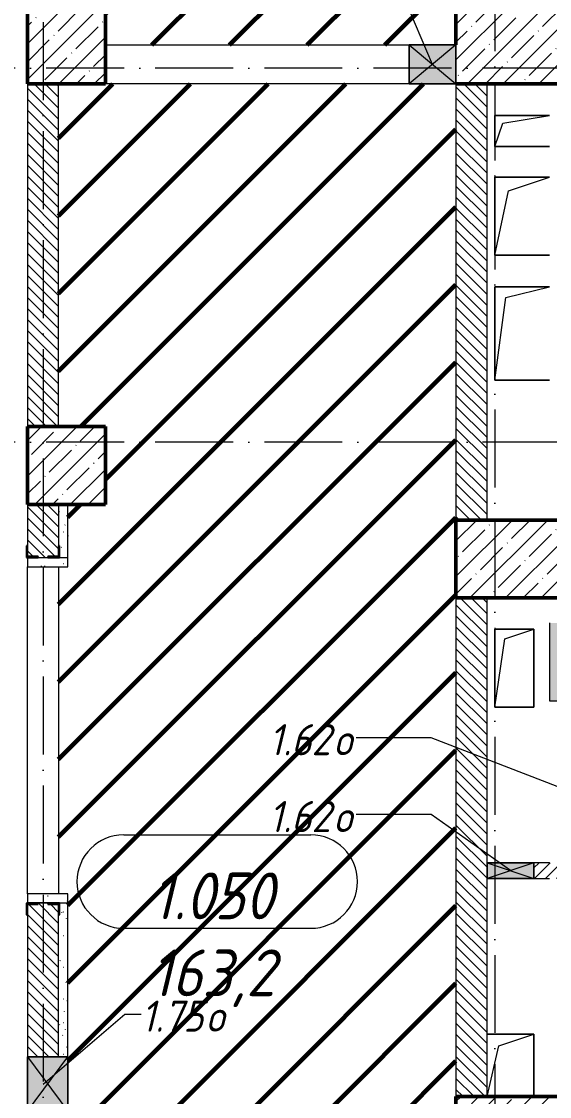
# Model space of a CAD drawing. Header units: millimetres. Extents: x -606178 to 312196, y -19338 to 632709.
# Drawn here: x -351119 to -347731, y 515175 to 522075 of the extents above; entities that cross this region are included whole.
import ezdxf

# ---------------------------------------------------------------- set-up
doc = ezdxf.new("R2010")
doc.units = ezdxf.units.MM
doc.linetypes.add('50_200_ШТРИХ_1Т_ш5_п1_п1_', pattern=[700, 500, -100, 0, -100])
for name, color, linetype, lineweight in [('6.4.1) Окр пт с инж. ПТ2.16', 3, 'Continuous', 60), ('A-DETL-GENF-OTLN', 7, 'Continuous', 9), ('A-FLOR-____-OTLN', 7, 'Continuous', 9), ('A-GENM-____-MCUT', 7, 'Continuous', 25), ('A-GENM-____-OTLN', 7, 'Continuous', 9), ('A-GENM-____-OTLN-1', 7, 'Continuous', 25), ('A-GLAZ-____-IDEN', 7, 'Continuous', 9), ('A-GLAZ-____-OTLN', 7, 'Continuous', 9), ('A-WALL-____-MCUT', 7, 'Continuous', 13), ('A-WALL-____-PATT-1', 7, 'Continuous', 9), ('A-WALL-FNSH-MCUT-1', 7, 'Continuous', 9), ('I-WALL-____-OTLN', 7, 'Continuous', 9), ('S-COLS-____-MCUT', 7, 'Continuous', 50), ('S-COLS-____-OTLN', 7, 'Continuous', 9), ('S-GRID-____-OTLN-1', 7, '50_200_ШТРИХ_1Т_ш5_п1_п1_', 9)]:
    doc.layers.add(name, color=color, linetype=linetype, lineweight=lineweight)
doc.layers.add('A-AREA-IDEN-1', color=7, linetype='Continuous', lineweight=9, true_color=0x000000)
doc.layers.add('A-WALL-____-PATT-2', color=7, linetype='Continuous', lineweight=9, true_color=0x787878)
doc.styles.add('ISOCPEUR_I', font='isocpeui.ttf', dxfattribs={"width": 0.9, "height": 2.5})
doc.styles.add('ISOCPEUR_I_11', font='isocpeui.ttf', dxfattribs={"width": 0.9, "height": 200})
pattern_1 = [(135, (-425830.77, 451794.26), (-35.35534, -35.35534), [])]
pattern_2 = [(0, (-425830.77, 451794.26), (203.2, 50.8), [3.353, -149.047, 3.353, -149.047, -812.8]), (0, (-425830.77, 451794.26), (203.2, 50.8), [-304.8, 3.353, -301.447, 3.353, -149.047, -355.6]), (0, (-425830.77, 451794.26), (203.2, 50.8), [-762, 3.353, -98.247, 3.353, -250.647]), (120, (-425754.57, 451819.66), (-145.59409, 150.576362), [3.353, -149.047, 3.353, -149.047, -812.8]), (120, (-425754.57, 451819.66), (-145.59409, 150.576362), [-304.8, 3.353, -301.447, 3.353, -149.047, -355.6]), (120, (-425754.57, 451819.66), (-145.59409, 150.576362), [-762, 3.353, -98.247, 3.353, -250.647]), (240, (-425729.17, 451921.26), (-57.60591, -201.376362), [3.353, -149.047, 3.353, -149.047, -812.8]), (240, (-425729.17, 451921.26), (-57.60591, -201.376362), [-304.8, 3.353, -301.447, 3.353, -149.047, -355.6]), (240, (-425729.17, 451921.26), (-57.60591, -201.376362), [-762, 3.353, -98.247, 3.353, -250.647])]

# ---------------------------------------------------------------- blocks, each defined once
blk = doc.blocks.new('BSC_Колонна _Прямоугольная - 500х500-V116-АР1_План отверстий 1 этажа в осях 1-64_Ю-ЯЯ')
at = {"layer": 'S-COLS-____-OTLN'}
h = blk.add_hatch(dxfattribs=at)
h.set_pattern_fill('FP_127', color=256, style=0, pattern_type=2)
h.set_pattern_definition([(45, (-75000, -70131.04), (-114.04925, 114.04925), []), (45, (-74885.95, -70131.04), (-114.04925, 114.04925), [201.613, -40.323, 3.353, -36.97])])
h.paths.add_polyline_path([(-250, -250), (250, -250), (250, 250), (-250, 250), (-250, 8.7)], flags=0)
at = {"layer": 'S-COLS-____-MCUT'}
for p, q in [((250, 250), (-250, 250)), ((-250, 250), (-250, -250)), ((250, -250), (250, 250)), ((-250, -250), (250, -250))]:
    blk.add_line(p, q, dxfattribs=at)
blk = doc.blocks.new('BSC_Колонна _Прямоугольная - 500х700-V128-АР1_План отверстий 1 этажа в осях 1-64_Ю-ЯЯ')
at = {"layer": 'S-COLS-____-OTLN'}
h = blk.add_hatch(dxfattribs=at)
h.set_pattern_fill('FP_139', color=256, style=0, pattern_type=2)
h.set_pattern_definition([(315, (-63131.04, 77850), (114.04925, 114.04925), []), (315, (-63131.04, 77735.95), (114.04925, 114.04925), [201.613, -40.323, 3.353, -36.97])])
h.paths.add_polyline_path([(-250, 350), (-250, -350), (250, -350), (250, 350)], flags=0)
at = {"layer": 'S-COLS-____-MCUT'}
for p, q in [((250, 350), (-250, 350)), ((-250, 350), (-250, -350)), ((250, -350), (250, 350)), ((-250, -350), (250, -350))]:
    blk.add_line(p, q, dxfattribs=at)
blk = doc.blocks.new('BSC_Колонна _Прямоугольная - 500х700-V151-АР1_План отверстий 1 этажа в осях 1-64_Ю-ЯЯ')
at = {"layer": 'S-COLS-____-OTLN'}
h = blk.add_hatch(dxfattribs=at)
h.set_pattern_fill('FP_163', color=256, style=0, pattern_type=2)
h.set_pattern_definition([(315, (-66831.04, 77850), (114.04925, 114.04925), []), (315, (-66831.04, 77735.95), (114.04925, 114.04925), [201.613, -40.323, 3.353, -36.97])])
h.paths.add_polyline_path([(-250, -350), (250, -350), (250, 350), (-250, 350), (-250, 95.4)], flags=0)
at = {"layer": 'S-COLS-____-MCUT'}
for p, q in [((250, 350), (-250, 350)), ((-250, 350), (-250, -350)), ((250, -350), (250, 350)), ((-250, -350), (250, -350))]:
    blk.add_line(p, q, dxfattribs=at)
blk = doc.blocks.new('BSC_Колонна _Прямоугольная - 500х700-V154-АР1_План отверстий 1 этажа в осях 1-64_Ю-ЯЯ')
at = {"layer": 'S-COLS-____-OTLN'}
h = blk.add_hatch(dxfattribs=at)
h.set_pattern_fill('FP_166', color=256, style=0, pattern_type=2)
h.set_pattern_definition([(315, (-70131.04, 77850), (114.04925, 114.04925), []), (315, (-70131.04, 77735.95), (114.04925, 114.04925), [201.613, -40.323, 3.353, -36.97])])
h.paths.add_polyline_path([(-250, -350), (250, -350), (250, 350), (-250, 350), (-250, 95.4)], flags=0)
at = {"layer": 'S-COLS-____-MCUT'}
for p, q in [((-250, 350), (-250, -350)), ((250, 350), (0, 350)), ((250, -350), (250, 350)), ((-250, -350), (250, -350))]:
    blk.add_line(p, q, dxfattribs=at)
blk = doc.blocks.new('BSC_Колонна _Прямоугольная - 500х500-V166-АР1_План отверстий 1 этажа в осях 1-64_Ю-ЯЯ')
at = {"layer": 'S-COLS-____-OTLN'}
h = blk.add_hatch(dxfattribs=at)
h.set_pattern_fill('FP_178', color=256, style=0, pattern_type=2)
h.set_pattern_definition([(45, (-75000, -67431.04), (-114.04925, 114.04925), []), (45, (-74885.95, -67431.04), (-114.04925, 114.04925), [201.613, -40.323, 3.353, -36.97])])
h.paths.add_polyline_path([(-250, -250), (250, -250), (250, 250), (-250, 250)], flags=0)
at = {"layer": 'S-COLS-____-MCUT'}
for p, q in [((250, 250), (-250, 250)), ((-250, 250), (-250, -250)), ((250, -250), (250, 250)), ((-250, -250), (250, -250))]:
    blk.add_line(p, q, dxfattribs=at)
blk = doc.blocks.new('Фахверк_СКБ_Уголок - 200_3600-27915153-АР1_План отверстий 1 этажа в осях 1-64_Ю-ЯЯ')
at = {"layer": 'A-GENM-____-MCUT'}
for p, q in [((125, 156), (50, 156)), ((50, 156), (50, 150)), ((50, 150), (119, 150)), ((119, 150), (119, 81)), ((125, 81), (125, 156)), ((119, 81), (125, 81)), ((125, 19), (119, 19)), ((119, 19), (119, -50)), ((125, -56), (125, 19)), ((119, -50), (50, -50)), ((50, -50), (50, -56)), ((50, -56), (125, -56))]:
    blk.add_line(p, q, dxfattribs=at)
blk = doc.blocks.new('154_Стойка_СКБ_Уголок - СМ-2590_200-37111837-АР1_План отверстий 1 этажа в осях 1-64_Ю-ЯЯ')
at = {"layer": 'A-GENM-____-MCUT'}
for p, q in [((125, 156), (125, 81)), ((200, 156), (125, 156)), ((131, 81), (131, 150)), ((131, 150), (200, 150)), ((200, 150), (200, 156)), ((125, 81), (131, 81)), ((131, 19), (125, 19)), ((125, 19), (125, -56)), ((131, -50), (131, 19)), ((125, -56), (200, -56)), ((200, -50), (131, -50)), ((200, -56), (200, -50))]:
    blk.add_line(p, q, dxfattribs=at)
blk = doc.blocks.new('Стойка_Влож_Полоса боковая - Полоса-28213942-АР1_План отверстий 1 этажа в осях 1-64_Ю-ЯЯ')
at = {"layer": 'A-GENM-____-OTLN'}
for p, q in [((-5, 60), (0, 60)), ((-5, -60), (-5, 60)), ((0, 31), (0, -31)), ((0, -60), (-5, -60))]:
    blk.add_line(p, q, dxfattribs=at)
blk = doc.blocks.new('AR_Отверстие Ниша - Лючок-32402957-АР1_План отверстий 1 этажа в осях 1-64_Ю-ЯЯ')
at = {"layer": 'A-GLAZ-____-OTLN'}
blk.add_hatch(color=256, dxfattribs=at).paths.add_polyline_path([(-250, 47), (-250, -50), (250, -50), (250, 50), (-250, 50)], flags=0)
for p, q in [((250, 50), (-250, 50)), ((-250, 50), (-250, -50)), ((-250, -50), (250, -50))]:
    blk.add_line(p, q, dxfattribs=at)
blk = doc.blocks.new('AR_Отверстие прямоугольное _в плите_ - AR_Отверстие прямоугольное _в плите_-V185-АР1_План отверстий 1 этажа в осях 1-64_Ю-ЯЯ')
at = {"layer": 'A-GENM-____-OTLN'}
for p, q in [((125, 250), (-125, 250)), ((-125, 250), (-125, -250)), ((-62.5, 187.5), (125, 250)), ((125, -250), (125, 250)), ((-125, -250), (-62.5, 187.5)), ((-125, -250), (125, -250))]:
    blk.add_line(p, q, dxfattribs=at)
blk = doc.blocks.new('AR_Отверстие прямоугольное _в плите_ - AR_Отверстие прямоугольное _в плите_-V235-АР1_План отверстий 1 этажа в осях 1-64_Ю-ЯЯ')
at = {"layer": 'A-GENM-____-OTLN'}
for p, q in [((175, 250), (-175, 250)), ((-175, 250), (-175, -250)), ((-87.5, 162.5), (175, 250)), ((-175, -250), (-87.5, 162.5)), ((-175, -250), (175, -250))]:
    blk.add_line(p, q, dxfattribs=at)
blk = doc.blocks.new('AR_Отверстие прямоугольное _в плите_ - AR_Отверстие прямоугольное _в плите_-30552533-АР1_План отверстий 1 этажа в осях 1-64_Ю-ЯЯ')
at = {"layer": 'A-GENM-____-OTLN'}
for p, q in [((175, 300), (-175, 300)), ((-175, 300), (-175, -300)), ((-105, 230), (175, 300)), ((-175, -300), (-105, 230)), ((-175, -300), (175, -300))]:
    blk.add_line(p, q, dxfattribs=at)
blk = doc.blocks.new('AR_Отверстие прямоугольное _в плите_ - AR_Отверстие прямоугольное _в плите_-30552592-АР1_План отверстий 1 этажа в осях 1-64_Ю-ЯЯ')
at = {"layer": 'A-GENM-____-OTLN'}
for p, q in [((175, 100), (-175, 100)), ((-175, 100), (-175, -100)), ((-125, 50), (175, 100)), ((-175, -100), (-125, 50)), ((-175, -100), (175, -100))]:
    blk.add_line(p, q, dxfattribs=at)
blk = doc.blocks.new('AR_Отверстие прямоугольное _в плите_ - AR_Отверстие прямоугольное _в плите_-30552629-АР1_План отверстий 1 этажа в осях 1-64_Ю-ЯЯ')
at = {"layer": 'A-GENM-____-OTLN'}
for p, q in [((150, 200), (-150, 200)), ((-75, 125), (150, 200)), ((150, -200), (150, 200)), ((-150, -200), (-75, 125))]:
    blk.add_line(p, q, dxfattribs=at)
blk = doc.blocks.new('AR_Отверстие прямоугольное _в стене__БезПР - AR_Отверстие прямоугольное _в стене__БезПР-37119476-АР1_План отверстий 1 этажа в осях 1-64_Ю-ЯЯ')
at = {"layer": 'A-GLAZ-____-OTLN'}
blk.add_hatch(color=256, dxfattribs=at).paths.add_polyline_path([(175, 100), (-175, 100), (-175, -160), (175, -160)], flags=0)
at = {"layer": 'A-DETL-GENF-OTLN'}
for p, q in [((-175, -160), (-175, 100)), ((-175, 100), (175, 100)), ((175, 100), (-175, -160)), ((-175, 100), (175, -160)), ((175, 100), (-175, 100)), ((-175, 100), (-175, -160)), ((175, 100), (175, -160)), ((175, -160), (175, 100)), ((175, -160), (-175, -160)), ((-175, -160), (175, -160))]:
    blk.add_line(p, q, dxfattribs=at)
blk = doc.blocks.new('AR_Отверстие прямоугольное _в стене__БезПР - AR_Отверстие прямоугольное _в стене__БезПР-36392880-АР1_План отверстий 1 этажа в осях 1-64_Ю-ЯЯ')
at = {"layer": 'A-GLAZ-____-OTLN'}
blk.add_hatch(color=256, dxfattribs=at).paths.add_polyline_path([(150, -125), (150, 125), (-150, 125), (-150, -125)], flags=0)
at = {"layer": 'A-DETL-GENF-OTLN'}
for p, q in [((-150, -125), (-150, 125)), ((-150, 125), (150, 125)), ((150, 125), (-150, -125)), ((-150, 125), (150, -125)), ((150, 125), (-150, 125)), ((-150, 125), (-150, -125)), ((150, 125), (150, -125)), ((150, -125), (150, 125)), ((150, -125), (-150, -125)), ((-150, -125), (150, -125))]:
    blk.add_line(p, q, dxfattribs=at)
blk = doc.blocks.new('AR_Отверстие прямоугольное _в стене__БезПР - AR_Отверстие прямоугольное _в стене__БезПР-36427571-АР1_План отверстий 1 этажа в осях 1-64_Ю-ЯЯ')
at = {"layer": 'A-GLAZ-____-OTLN'}
blk.add_hatch(color=256, dxfattribs=at).paths.add_polyline_path([(150, -50), (150, 50), (-150, 50), (-150, -50)], flags=0)
at = {"layer": 'A-DETL-GENF-OTLN'}
for p, q in [((-150, -50), (-150, 50)), ((-150, 50), (150, 50)), ((150, 50), (-150, -50)), ((-150, 50), (150, -50)), ((150, 50), (-150, 50)), ((-150, 50), (-150, -50)), ((150, 50), (150, -50)), ((150, -50), (150, 50)), ((150, -50), (-150, -50)), ((-150, -50), (150, -50))]:
    blk.add_line(p, q, dxfattribs=at)
at = {"layer": 'A-GLAZ-____-OTLN'}
blk.add_line((150, 50), (-150, 50), dxfattribs=at)
blk = doc.blocks.new('AAR_СКБ_Марка_помещения_1_5 ммп - Номер _ Площадь-27962135-АИ_План этажа_Стены_1')
at = {"layer": 'A-AREA-IDEN-1'}
for p, q in [((-2.987, 3), (3.013, 3)), ((-2.987, 0), (3.013, 0))]:
    blk.add_line(p, q, dxfattribs=at)
for centre, start, end in [((-2.987, 1.5), 90, 270), ((3.013, 1.5), 270, 90)]:
    blk.add_arc(centre, 1.5, start, end, dxfattribs=at)

msp = doc.modelspace()

# ---------------------------------------------------------------- hatches: boundary and pattern name
at = {"layer": '6.4.1) Окр пт с инж. ПТ2.16'}
h = msp.add_hatch(dxfattribs=at)
h.set_pattern_fill('ANSI31', color=256, scale=111)
h.paths.add_polyline_path([(-348330.7712, 529160.3011), (-348330.7712, 529310.3011), (-348330.7712, 529475.3011), (-348330.7712, 529975.3011), (-348330.7712, 531655.3011), (-348076.7712, 531655.3011), (-348030.7712, 531655.3011), (-347030.7712, 531655.3011), (-346984.7712, 531655.3011), (-344916.7712, 531655.3011), (-344870.7712, 531655.3011), (-343870.7712, 531655.3011), (-343824.7712, 531655.3011), (-343530.7712, 531655.3011), (-343530.7712, 531855.3011), (-343530.7712, 532355.3011), (-343530.7712, 533175.3011), (-343530.7712, 533221.3011), (-343530.7712, 533475.3011), (-343725.7712, 533475.3011), (-344475.7712, 533475.3011), (-345084.7712, 533475.3011), (-345130.7712, 533475.3011), (-346280.7712, 533475.3011), (-346326.7712, 533475.3011), (-346780.7712, 533475.3011), (-347530.7712, 533475.3011), (-347630.7712, 533475.3011), (-348330.7712, 533475.3011), (-348830.7712, 533475.3011), (-349084.7712, 533475.3011), (-349130.7712, 533475.3011), (-350280.7712, 533475.3011), (-350326.7712, 533475.3011), (-350580.7712, 533475.3011), (-350880.7712, 533475.3011), (-350880.7712, 527625.3011), (-350580.7712, 527625.3011), (-350580.7712, 527125.3011), (-350880.7712, 527125.3011), (-350880.7712, 522175.3011), (-350580.7712, 522175.3011), (-350580.7712, 521925.3011), (-348630.7712, 521925.3011), (-348330.7712, 521925.3011), (-348330.7712, 522175.3011), (-348330.7712, 524850.3011), (-348330.7712, 526100.3011), (-348330.7712, 527125.3011), (-348330.7712, 527625.3011)])
h = msp.add_hatch(dxfattribs=at)
h.set_pattern_fill('ANSI31', color=256, scale=111)
h.paths.add_polyline_path([(-348330.7712, 511175.3011), (-348330.7712, 511675.3011), (-348330.7712, 514675.3011), (-348330.7712, 515175.3011), (-348330.7712, 518375.3011), (-348330.7712, 518875.3011), (-348330.7712, 521675.3011), (-348630.7712, 521675.3011), (-350580.7712, 521675.3011), (-350880.7712, 521675.3011), (-350880.7712, 519475.3011), (-350580.7712, 519475.3011), (-350580.7712, 518975.3011), (-350820.7712, 518975.3011), (-350820.7712, 518575.3011), (-350880.7712, 518575.3011), (-350880.7712, 516475.3011), (-350820.7712, 516475.3011), (-350820.7712, 515430.3011), (-350820.7712, 515080.3011), (-350820.7712, 514975.3011), (-350830.7712, 506925.3011), (-350830.7712, 506425.3011), (-350880.7712, 506425.3011), (-350880.7712, 506325.3011), (-351080.7712, 506325.3011), (-351080.7712, 506425.3011), (-351330.7712, 506425.3011), (-351330.7712, 503975.3011), (-350830.7712, 503975.3011), (-350830.7712, 503475.3011), (-350880.7712, 503475.3011), (-350880.7712, 503375.3011), (-351080.7712, 503375.3011), (-351080.7712, 503475.3011), (-351330.7712, 503475.3011), (-351330.7712, 499295.4397), (-348330.7712, 499295.4397), (-348330.7712, 502975.3011), (-348330.7712, 503375.3011), (-348336.7712, 503375.3011), (-348336.7712, 503475.3011), (-348330.7712, 503475.3011), (-348330.7712, 503975.3011), (-348330.7712, 504475.3011), (-348330.7712, 506975.3011), (-348330.7712, 507475.3011)])
at = {"layer": 'A-WALL-____-PATT-1'}
h = msp.add_hatch(dxfattribs=at)
h.set_pattern_fill('FP_6', color=256, style=0, pattern_type=2)
h.set_pattern_definition(pattern_1)
h.paths.add_polyline_path([(-350880.7712, 519475.3011), (-350880.7712, 521675.3011), (-351080.7712, 521675.3011), (-351080.7712, 519475.3011)], flags=0)
h = msp.add_hatch(dxfattribs=at)
h.set_pattern_fill('FP_6', color=256, style=0, pattern_type=2)
h.set_pattern_definition(pattern_1)
h.paths.add_polyline_path([(-348330.7712, 518875.3011), (-348130.7712, 518875.3011), (-348130.7712, 521675.3011), (-348330.7712, 521675.3011)], flags=0)
h = msp.add_hatch(dxfattribs=at)
h.set_pattern_fill('FP_6', color=256, style=0, pattern_type=2)
h.set_pattern_definition(pattern_1)
h.paths.add_polyline_path([(-351080.7712, 514975.3011), (-350880.7712, 514975.3011), (-350880.7712, 515080.3011), (-351080.7712, 515080.3011)], flags=0)
h.paths.add_polyline_path([(-350943.9656, 515430.3011), (-350880.7712, 515430.3011), (-350880.7712, 516409.3011), (-350949.7712, 516409.3011), (-350949.7712, 516415.3011), (-351011.7712, 516415.3011), (-351011.7712, 516409.3011), (-351080.7712, 516409.3011), (-351080.7712, 515430.3011)], flags=0)
h.paths.add_polyline_path([(-350949.7712, 518635.3011), (-350949.7712, 518641.3011), (-350880.7712, 518641.3011), (-350880.7712, 518975.3011), (-351080.7712, 518975.3011), (-351080.7712, 518641.3011), (-351011.7712, 518641.3011), (-351011.7712, 518635.3011)], flags=0)
h = msp.add_hatch(dxfattribs=at)
h.set_pattern_fill('FP_6', color=256, style=0, pattern_type=2)
h.set_pattern_definition(pattern_1)
h.paths.add_polyline_path([(-348330.7712, 515175.3011), (-348130.7712, 515175.3011), (-348130.7712, 518375.3011), (-348330.7712, 518375.3011), (-348330.7712, 515476.0575)], flags=0)
h = msp.add_hatch(dxfattribs=at)
h.set_pattern_fill('FP_5', color=256, style=0, pattern_type=2)
h.set_pattern_definition([(45, (-425830.77, 451794.26), (-35.35534, 35.35534), [])])
h.paths.add_polyline_path([(-342430.7712, 516575.3011), (-342430.7712, 516675.3011), (-345380.7712, 516675.3011), (-345380.7712, 516575.3011), (-344541.1492, 516575.3011)], flags=0)
h.paths.add_polyline_path([(-346308.6499, 516575.3011), (-345430.7712, 516575.3011), (-345430.7712, 516578.3011), (-345383.7712, 516578.3011), (-345383.7712, 516672.3011), (-345430.7712, 516672.3011), (-345430.7712, 516675.3011), (-347830.7712, 516675.3011), (-347830.7712, 516575.3011), (-347630.7712, 516575.3011)], flags=0)
at = {"layer": 'A-WALL-____-PATT-2'}
h = msp.add_hatch(dxfattribs=at)
h.set_pattern_fill('FP_187', color=256, style=0, pattern_type=2)
h.set_pattern_definition(pattern_2)
h.paths.add_polyline_path([(-350880.7712, 514975.3011), (-350820.7712, 514975.3011), (-350820.7712, 515080.3011), (-350880.7712, 515080.3011)], flags=0)
h.paths.add_polyline_path([(-350820.7712, 515430.3011), (-350820.7712, 516415.3011), (-350874.7712, 516415.3011), (-350874.7712, 516340.3011), (-350880.7712, 516340.3011), (-350880.7712, 515430.3011), (-350839.7295, 515430.3011)], flags=0)
h.paths.add_polyline_path([(-350820.7712, 518635.3011), (-350820.7712, 518975.3011), (-350880.7712, 518975.3011), (-350880.7712, 518710.3011), (-350874.7712, 518710.3011), (-350874.7712, 518635.3011)], flags=0)
h = msp.add_hatch(dxfattribs=at)
h.set_pattern_fill('FP_187', color=256, style=0, pattern_type=2)
h.set_pattern_definition(pattern_2)
h.paths.add_polyline_path([(-350874.7712, 518575.3011), (-350820.7712, 518575.3011), (-350820.7712, 518635.3011), (-351080.7712, 518635.3011), (-351080.7712, 518575.3011), (-350880.7712, 518575.3011)], flags=0)
h = msp.add_hatch(dxfattribs=at)
h.set_pattern_fill('FP_187', color=256, style=0, pattern_type=2)
h.set_pattern_definition(pattern_2)
h.paths.add_polyline_path([(-351080.7712, 516415.3011), (-351040.7712, 516415.3011), (-351040.7712, 516420.3011), (-350920.7712, 516420.3011), (-350920.7712, 516415.3011), (-350820.7712, 516415.3011), (-350820.7712, 516475.3011), (-351080.7712, 516475.3011)], flags=0)

# ---------------------------------------------------------------- linework, layer by layer
at = {"layer": 'A-FLOR-____-OTLN'}
for p, q in [((-348080.7712, 521472.9353), (-347730.7712, 521472.9353)), ((-348080.7712, 521272.9353), (-348080.7712, 521472.9353)), ((-347730.7712, 521272.9353), (-348080.7712, 521272.9353)), ((-348080.7712, 521075.3011), (-347730.7712, 521075.3011)), ((-348080.7712, 520575.3011), (-348080.7712, 521075.3011)), ((-347730.7712, 520575.3011), (-348080.7712, 520575.3011)), ((-348080.7712, 520372.9353), (-347730.7712, 520372.9353)), ((-348080.7712, 519772.9353), (-348080.7712, 520372.9353)), ((-347730.7712, 519772.9353), (-348080.7712, 519772.9353)), ((-348080.7708, 518174.9536), (-347830.7708, 518174.9536)), ((-348080.7708, 517674.9536), (-348080.7708, 518174.9536)), ((-347830.7708, 518174.9536), (-347830.7708, 517674.9536)), ((-347830.7708, 517674.9536), (-348080.7708, 517674.9536)), ((-348130.7712, 515575.3011), (-347830.7712, 515575.3011)), ((-347830.7712, 515575.3011), (-347830.7712, 515175.3011))]:
    msp.add_line(p, q, dxfattribs=at)
at = {"layer": 'A-GLAZ-____-IDEN'}
for p, q in [((-348480.7712, 521800.3011), (-348759.8337, 522456.4007)), ((-348489.8392, 517477.7705), (-348971.9426, 517477.7705)), ((-347680.7712, 517165.3011), (-348489.8392, 517477.7705)), ((-348489.8392, 516984.2854), (-348971.9426, 516984.2854)), ((-347980.7712, 516625.3011), (-348489.8392, 516984.2854)), ((-350980.7712, 515255.3011), (-350455.2709, 515703.4857)), ((-350455.2709, 515703.4857), (-350351.0807, 515703.4857))]:
    msp.add_line(p, q, dxfattribs=at)
at = {"layer": 'A-WALL-____-MCUT'}
for p, q in [((-351080.7712, 521675.3011), (-351080.7712, 519475.3011)), ((-350880.7712, 519475.3011), (-350880.7712, 521675.3011)), ((-348330.7712, 521675.3011), (-348330.7712, 518875.3011)), ((-348130.7712, 518875.3011), (-348130.7712, 521675.3011)), ((-351080.7712, 518975.3011), (-351080.7712, 518710.3011)), ((-350880.7712, 518975.3011), (-350880.7712, 518975.3011)), ((-350880.7712, 518975.3011), (-350880.7712, 518710.3011)), ((-351011.7712, 518635.3011), (-350949.7712, 518635.3011)), ((-348330.7712, 518375.3011), (-348330.7712, 515175.3011)), ((-348130.7712, 516675.3011), (-348130.7712, 518375.3011)), ((-348130.7712, 515175.3011), (-348130.7712, 516575.3011)), ((-351080.7712, 516340.3011), (-351080.7712, 515430.3011)), ((-350880.7712, 515430.3011), (-350880.7712, 516340.3011))]:
    msp.add_line(p, q, dxfattribs=at)
at = {"layer": 'A-WALL-FNSH-MCUT-1'}
for p, q in [((-350820.7712, 518575.3011), (-350820.7712, 518975.3011)), ((-351080.7712, 518635.3011), (-351080.7712, 518575.3011)), ((-350874.7712, 518635.3011), (-350820.7712, 518635.3011)), ((-351080.7712, 518575.3011), (-350820.7712, 518575.3011)), ((-347730.7712, 516675.3011), (-347830.7712, 516675.3011)), ((-347830.7712, 516575.3011), (-347730.7712, 516575.3011)), ((-350820.7712, 516475.3011), (-351080.7712, 516475.3011)), ((-351080.7712, 516475.3011), (-351080.7712, 516415.3011)), ((-350820.7712, 516415.3011), (-350874.7712, 516415.3011)), ((-350820.7712, 515430.3011), (-350820.7712, 516475.3011))]:
    msp.add_line(p, q, dxfattribs=at)
at = {"layer": 'I-WALL-____-OTLN'}
for p, q in [((-350580.7712, 521925.3011), (-348630.7712, 521925.3011)), ((-348630.7712, 521675.3011), (-350580.7712, 521675.3011)), ((-351080.7712, 516475.3011), (-351080.7712, 518575.3011)), ((-350880.7712, 518575.3011), (-350880.7712, 516475.3011))]:
    msp.add_line(p, q, dxfattribs=at)
at = {"layer": 'S-GRID-____-OTLN-1'}
for p, q in [((-348080.7712, 542687.1106), (-348080.7712, 491375.8881)), ((-350980.7712, 542374.2366), (-350980.7712, 491625.2377)), ((-321756.3646, 521775.3011), (-376588.7535, 521775.3011)), ((-321756.3646, 519375.3011), (-430499.5414, 519375.3011))]:
    msp.add_line(p, q, dxfattribs=at)

# ---------------------------------------------------------------- block references
at = {"layer": 'A-AREA-IDEN-1', "xscale": 199.9999999999999, "yscale": 199.9999999999999, "zscale": 199.9999999999999}
msp.add_blockref('AAR_СКБ_Марка_помещения_1_5 ммп - Номер _ Площадь-27962135-АИ_План этажа_Стены_1', (-349865.5932, 516254.6239), dxfattribs=at)
at = {"layer": 'A-GENM-____-OTLN'}
for name, p in [('AR_Отверстие прямоугольное _в плите_ - AR_Отверстие прямоугольное _в плите_-30552592-АР1_План отверстий 1 этажа в осях 1-64_Ю-ЯЯ', (-347905.7712, 521372.9353)), ('AR_Отверстие прямоугольное _в плите_ - AR_Отверстие прямоугольное _в плите_-V235-АР1_План отверстий 1 этажа в осях 1-64_Ю-ЯЯ', (-347905.7712, 520825.3011)), ('AR_Отверстие прямоугольное _в плите_ - AR_Отверстие прямоугольное _в плите_-30552533-АР1_План отверстий 1 этажа в осях 1-64_Ю-ЯЯ', (-347905.7712, 520072.9353)), ('AR_Отверстие прямоугольное _в плите_ - AR_Отверстие прямоугольное _в плите_-V185-АР1_План отверстий 1 этажа в осях 1-64_Ю-ЯЯ', (-347955.7708, 517924.9536)), ('AR_Отверстие прямоугольное _в плите_ - AR_Отверстие прямоугольное _в плите_-30552629-АР1_План отверстий 1 этажа в осях 1-64_Ю-ЯЯ', (-347980.7712, 515375.3011))]:
    msp.add_blockref(name, p, dxfattribs=at)
at = {"layer": 'A-GENM-____-OTLN', "rotation": 270}
msp.add_blockref('Стойка_Влож_Полоса боковая - Полоса-28213942-АР1_План отверстий 1 этажа в осях 1-64_Ю-ЯЯ', (-350980.7712, 516415.3011), dxfattribs=at)
at = {"layer": 'A-GENM-____-OTLN-1', "rotation": 270}
for name, p in [('Фахверк_СКБ_Уголок - 200_3600-27915153-АР1_План отверстий 1 этажа в осях 1-64_Ю-ЯЯ', (-351030.7712, 518760.3011)), ('154_Стойка_СКБ_Уголок - СМ-2590_200-37111837-АР1_План отверстий 1 этажа в осях 1-64_Ю-ЯЯ', (-351030.7712, 516540.3011))]:
    msp.add_blockref(name, p, dxfattribs=at)
at = {"layer": 'A-GLAZ-____-OTLN'}
for name, p in [('AR_Отверстие прямоугольное _в стене__БезПР - AR_Отверстие прямоугольное _в стене__БезПР-36392880-АР1_План отверстий 1 этажа в осях 1-64_Ю-ЯЯ', (-348480.7712, 521800.3011)), ('AR_Отверстие прямоугольное _в стене__БезПР - AR_Отверстие прямоугольное _в стене__БезПР-36427571-АР1_План отверстий 1 этажа в осях 1-64_Ю-ЯЯ', (-347980.7712, 516625.3011))]:
    msp.add_blockref(name, p, dxfattribs=at)
for name, p, rotation in [('AR_Отверстие Ниша - Лючок-32402957-АР1_План отверстий 1 этажа в осях 1-64_Ю-ЯЯ', (-347680.7712, 517965.3011), 89.9999999999999), ('AR_Отверстие прямоугольное _в стене__БезПР - AR_Отверстие прямоугольное _в стене__БезПР-37119476-АР1_План отверстий 1 этажа в осях 1-64_Ю-ЯЯ', (-350980.7712, 515255.3011), 90)]:
    msp.add_blockref(name, p, dxfattribs=dict(at, rotation=rotation))
at = {"layer": 'S-COLS-____-OTLN'}
for name, p in [('BSC_Колонна _Прямоугольная - 500х500-V116-АР1_План отверстий 1 этажа в осях 1-64_Ю-ЯЯ', (-350830.7712, 521925.3011)), ('BSC_Колонна _Прямоугольная - 500х500-V166-АР1_План отверстий 1 этажа в осях 1-64_Ю-ЯЯ', (-350830.7712, 519225.3011))]:
    msp.add_blockref(name, p, dxfattribs=at)
at = {"layer": 'S-COLS-____-OTLN', "rotation": 89.9999999999999}
for name, p in [('BSC_Колонна _Прямоугольная - 500х700-V154-АР1_План отверстий 1 этажа в осях 1-64_Ю-ЯЯ', (-347980.7712, 521925.3011)), ('BSC_Колонна _Прямоугольная - 500х700-V151-АР1_План отверстий 1 этажа в осях 1-64_Ю-ЯЯ', (-347980.7712, 518625.3011)), ('BSC_Колонна _Прямоугольная - 500х700-V128-АР1_План отверстий 1 этажа в осях 1-64_Ю-ЯЯ', (-347980.7712, 514925.3011))]:
    msp.add_blockref(name, p, dxfattribs=at)

# ---------------------------------------------------------------- texts
at = {"layer": 'A-AREA-IDEN-1', "char_height": 300, "attachment_point": 8, "line_spacing_factor": 1.139951, "style": 'ISOCPEUR_I'}
for s, insert, width in [('\\pxqc,t8.46667,16.93333,25.4,33.86667,42.33333,50.8,59.26667,67.73333,76.2,84.66667,93.13333,101.6,110.06667,118.53333,127,135.46667,143.93333,152.4,160.86667,169.33333,177.8,186.26667,194.73333,203.2,211.66667,220.13333,228.6,237.06667,245.53333,254,262.46667,270.93333;{1.050}', (-349891.0222, 516312.9538), 900), ('\\pxqc,t8.46667,16.93333,25.4,33.86667,42.33333,50.8,59.26667,67.73333,76.2,84.66667,93.13333,101.6,110.06667,118.53333,127,135.46667,143.93333,152.4,160.86667,169.33333,177.8,186.26667,194.73333,203.2,211.66667,220.13333,228.6,237.06667,245.53333,254,262.46667,270.93333;{163,2}', (-349891.0222, 515749.0058), 914)]:
    msp.add_mtext(s, dxfattribs=dict(at, insert=insert, width=width))
at = {"layer": 'A-GLAZ-____-IDEN', "char_height": 200, "attachment_point": 1, "style": 'ISOCPEUR_I_11'}
for s, insert, width in [('1.62', (-349531.3942, 517565.385), 505.063125), ('\\fISOCPEUR|b0|i1|c204|p34|;\\W.9;о', (-349114.6755, 517565.385), 158.734125), ('1.62', (-349531.3942, 517071.9), 505.063125), ('\\fISOCPEUR|b0|i1|c204|p34|;\\W.9;о', (-349114.6755, 517071.9), 158.734125), ('1.75', (-350351.0807, 515791.1003), 505.063125), ('\\fISOCPEUR|b0|i1|c204|p34|;\\W.9;о', (-349934.3619, 515791.1003), 158.734125)]:
    msp.add_mtext(s, dxfattribs=dict(at, insert=insert, width=width))

doc.saveas('drawing.dxf')
